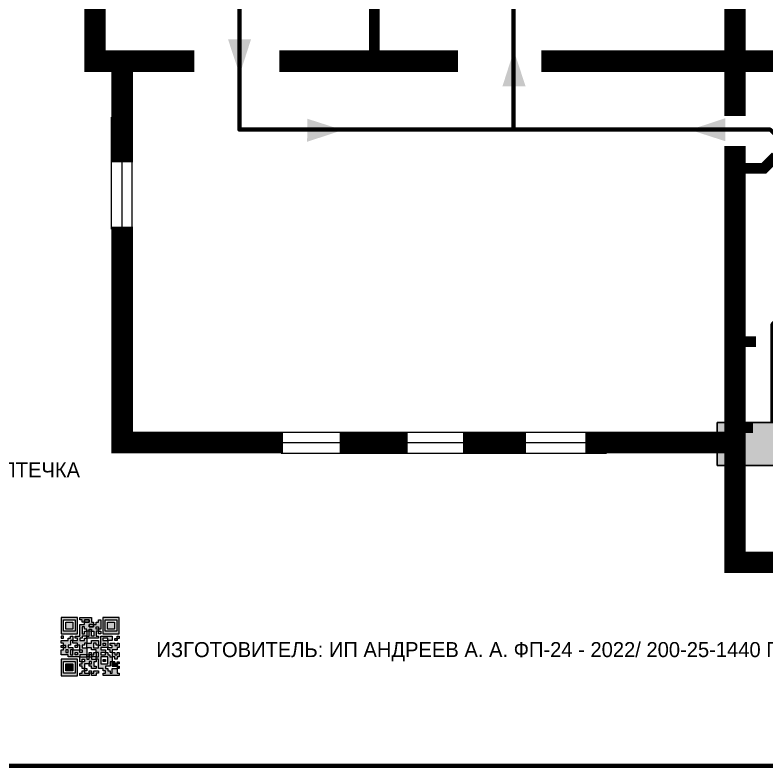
# Model space of a CAD drawing. Header units: millimetres. Extents: x 13810 to 67229, y 12374 to 21950.
# Drawn here: x 24300.7 to 24440.5, y 20267 to 20406.5 of the extents above; entities that cross this region are included whole.
import ezdxf

# ---------------------------------------------------------------- set-up
doc = ezdxf.new("R2010")
doc.units = ezdxf.units.MM
doc.layers.add('План_Штампы', color=7, linetype='Continuous')
doc.styles.add('обычный', font='arial.ttf')

# ---------------------------------------------------------------- blocks, each defined once
blk = doc.blocks.new('QR')
at = {"lineweight": 0}
h = blk.add_hatch(color=256, dxfattribs=at)
h.dxf.hatch_style = 1
h.paths.add_polyline_path([(9241.16, 2687.38), (9242.01, 2687.38), (9242.01, 2687.83), (9241.59, 2687.83), (9241.59, 2688.68), (9239.45, 2688.68), (9239.45, 2688.25), (9239.86, 2688.25), (9239.86, 2687.83), (9240.29, 2687.83), (9240.29, 2688.25), (9241.16, 2688.25), (9241.16, 2687.83), (9240.29, 2687.83), (9240.29, 2687.38), (9239.45, 2687.38), (9239.45, 2685.22), (9238.57, 2685.22), (9238.57, 2684.8), (9239.02, 2684.8), (9239.02, 2684.37), (9238.13, 2684.37), (9238.13, 2683.92), (9239.02, 2683.92), (9239.02, 2683.5), (9239.44, 2683.5), (9239.44, 2682.64), (9239.87, 2682.64), (9239.87, 2682.18), (9239.44, 2682.18), (9239.44, 2682.64), (9238.13, 2682.64), (9238.13, 2681.76), (9237.71, 2681.76), (9237.71, 2682.64), (9238.13, 2682.64), (9238.13, 2683.07), (9237.27, 2683.07), (9237.27, 2683.51), (9237.71, 2683.51), (9237.71, 2684.37), (9238.13, 2684.37), (9238.13, 2685.22), (9237.71, 2685.22), (9237.71, 2684.8), (9237.28, 2684.8), (9237.28, 2684.38), (9235.98, 2684.38), (9235.98, 2683.92), (9236.4, 2683.92), (9236.4, 2683.49), (9236.84, 2683.49), (9236.84, 2683.07), (9236.4, 2683.07), (9236.4, 2682.64), (9235.98, 2682.64), (9235.98, 2681.76), (9237.29, 2681.76), (9237.29, 2681.33), (9239.43, 2681.33), (9239.43, 2681.76), (9240.74, 2681.76), (9240.74, 2683.05), (9239.87, 2683.05), (9239.87, 2683.5), (9240.29, 2683.5), (9240.29, 2683.91), (9240.74, 2683.91), (9240.74, 2684.81), (9240.29, 2684.81), (9240.29, 2684.79), (9240.29, 2684.37), (9239.45, 2684.37), (9239.45, 2684.8), (9239.87, 2684.8), (9239.87, 2685.21), (9240.74, 2685.21), (9240.74, 2686.1), (9240.29, 2686.1), (9240.29, 2685.64), (9239.86, 2685.64), (9239.86, 2686.95), (9240.29, 2686.95), (9240.29, 2686.52), (9240.74, 2686.52), (9240.74, 2686.1), (9241.16, 2686.1), (9241.16, 2686.53), (9241.59, 2686.53), (9241.59, 2686.1), (9242.02, 2686.1), (9242.02, 2685.21), (9241.59, 2685.21), (9241.59, 2686.1), (9241.16, 2686.1), (9241.16, 2685.21), (9240.74, 2685.21), (9240.74, 2684.81), (9242.89, 2684.81), (9242.89, 2685.22), (9242.47, 2685.22), (9242.47, 2686.11), (9242.89, 2686.11), (9242.89, 2686.52), (9242.46, 2686.52), (9242.46, 2686.95), (9242.89, 2686.95), (9242.89, 2686.52), (9243.32, 2686.52), (9243.32, 2688.26), (9242.9, 2688.26), (9242.9, 2687.83), (9242.47, 2687.83), (9242.47, 2687.38), (9242.01, 2687.38), (9242.01, 2686.94), (9241.16, 2686.94)])
h.paths.add_polyline_path([(9239.02, 2682.18), (9239.02, 2681.76), (9238.54, 2681.76), (9238.54, 2682.18)], flags=16)
h.paths.add_polyline_path([(9237.27, 2682.65), (9237.27, 2682.19), (9236.83, 2682.19), (9236.83, 2682.65)], flags=16)
h = blk.add_hatch(color=256, dxfattribs=at)
h.dxf.hatch_style = 1
h.paths.add_polyline_path([(9238.15, 2687.83), (9236.83, 2687.83), (9236.83, 2686.52), (9238.15, 2686.52)], flags=0)
h.paths.add_polyline_path([(9239.01, 2685.65), (9239.01, 2688.68), (9235.98, 2688.68), (9235.98, 2685.65)])
h.paths.add_polyline_path([(9236.41, 2686.1), (9236.41, 2688.26), (9238.56, 2688.26), (9238.56, 2686.1)], flags=16)
h.paths.add_polyline_path([(9236.83, 2686.52), (9236.83, 2687.83), (9238.15, 2687.83), (9238.15, 2686.52)], flags=0)
h = blk.add_hatch(color=256, dxfattribs=at)
h.dxf.hatch_style = 1
h.paths.add_polyline_path([(9238.15, 2686.52), (9238.15, 2687.83), (9236.83, 2687.83), (9236.83, 2686.52)])
h.paths.add_polyline_path([(9245.91, 2686.52), (9245.91, 2687.83), (9244.59, 2687.83), (9244.59, 2686.52)], flags=0)
h.paths.add_polyline_path([(9246.77, 2685.65), (9246.77, 2688.68), (9243.74, 2688.68), (9243.74, 2685.65)])
h.paths.add_polyline_path([(9244.17, 2686.1), (9244.17, 2688.26), (9246.32, 2688.26), (9246.32, 2686.1)], flags=16)
h.paths.add_polyline_path([(9244.59, 2686.52), (9244.59, 2687.83), (9245.91, 2687.83), (9245.91, 2686.52)], flags=0)
h = blk.add_hatch(color=256, dxfattribs=at)
h.dxf.hatch_style = 1
h.paths.add_polyline_path([(9240.75, 2681.76), (9240.75, 2681.35), (9241.17, 2681.35), (9241.17, 2681.76)])
h.paths.add_polyline_path([(9241.6, 2682.18), (9241.17, 2682.18), (9241.17, 2681.76), (9241.6, 2681.76)])
h.paths.add_polyline_path([(9242.47, 2681.34), (9242.47, 2682.19), (9242.02, 2682.19), (9242.02, 2681.76), (9241.6, 2681.76), (9241.6, 2681.34)])
h.paths.add_polyline_path([(9239.87, 2678.3), (9239.44, 2678.3), (9239.44, 2677.89), (9241.17, 2677.89), (9241.17, 2678.3), (9240.28, 2678.3), (9240.28, 2678.73), (9239.87, 2678.73)])
h.paths.add_polyline_path([(9240.75, 2678.73), (9240.75, 2679.19), (9240.28, 2679.19), (9240.28, 2678.73)])
h.paths.add_polyline_path([(9241.6, 2678.73), (9241.17, 2678.73), (9241.17, 2678.3), (9241.6, 2678.3)])
h.paths.add_polyline_path([(9242.02, 2678.3), (9241.6, 2678.3), (9241.6, 2677.89), (9242.48, 2677.89), (9242.48, 2678.31), (9242.9, 2678.31), (9242.9, 2678.73), (9242.02, 2678.73)])
h.paths.add_polyline_path([(9246.36, 2684.37), (9246.36, 2684.79), (9245.93, 2684.79), (9245.93, 2684.37)])
h.paths.add_polyline_path([(9246.78, 2685.2), (9246.36, 2685.2), (9246.36, 2684.79), (9246.78, 2684.79)])
h.paths.add_polyline_path([(9245.91, 2687.83), (9244.59, 2687.83), (9244.59, 2686.52), (9245.91, 2686.52)])
h = blk.add_hatch(color=256, dxfattribs=at)
h.dxf.hatch_style = 1
h.paths.add_polyline_path([(9243.32, 2686.11), (9242.89, 2686.11), (9242.89, 2685.64), (9243.32, 2685.64)])
h.paths.add_polyline_path([(9239.02, 2683.07), (9239.02, 2683.5), (9238.56, 2683.5), (9238.56, 2683.07)])
h.paths.add_polyline_path([(9236.4, 2684.8), (9236.4, 2685.22), (9235.98, 2685.22), (9235.98, 2684.8)])
h.paths.add_polyline_path([(9236.4, 2683.07), (9236.4, 2683.49), (9235.98, 2683.49), (9235.98, 2683.07)])
h = blk.add_hatch(color=256, dxfattribs=at)
h.dxf.hatch_style = 1
h.paths.add_polyline_path([(9243.32, 2682.64), (9243.32, 2683.07), (9244.62, 2683.07), (9244.62, 2684.37), (9243.74, 2684.37), (9243.74, 2684.8), (9244.62, 2684.8), (9244.62, 2684.37), (9245.48, 2684.37), (9245.48, 2685.22), (9243.32, 2685.22), (9243.32, 2683.5), (9242.89, 2683.5), (9242.89, 2683.06), (9242.01, 2683.06), (9242.01, 2683.91), (9242.47, 2683.91), (9242.47, 2683.5), (9242.89, 2683.5), (9242.89, 2684.38), (9241.59, 2684.38), (9241.59, 2683.91), (9240.74, 2683.91), (9240.74, 2683.05), (9241.59, 2683.05), (9241.59, 2682.64), (9242.47, 2682.64), (9242.47, 2682.19), (9242.91, 2682.19), (9242.91, 2681.34), (9242.48, 2681.34), (9242.48, 2680.91), (9242.91, 2680.91), (9242.91, 2679.17), (9243.75, 2679.17), (9243.75, 2678.73), (9244.2, 2678.73), (9244.2, 2678.3), (9243.75, 2678.3), (9243.75, 2677.88), (9246.78, 2677.88), (9246.78, 2678.3), (9246.35, 2678.3), (9246.35, 2679.19), (9245.48, 2679.19), (9245.48, 2678.31), (9245.05, 2678.31), (9245.05, 2678.73), (9244.62, 2678.73), (9244.62, 2679.19), (9244.2, 2679.19), (9244.2, 2679.61), (9245.05, 2679.61), (9245.05, 2680.46), (9245.48, 2680.46), (9245.48, 2681.34), (9245.04, 2681.34), (9245.04, 2681.76), (9244.63, 2681.76), (9244.63, 2682.19), (9244.21, 2682.19), (9244.21, 2681.76), (9243.32, 2681.76), (9243.32, 2682.19), (9244.21, 2682.19), (9244.21, 2682.64)])
h.paths.add_polyline_path([(9243.75, 2683.49), (9243.75, 2683.92), (9244.21, 2683.92), (9244.21, 2683.49)], flags=16)
h.paths.add_polyline_path([(9243.32, 2681.34), (9244.63, 2681.34), (9244.63, 2680.04), (9243.32, 2680.04)], flags=16)
h.paths.add_polyline_path([(9243.76, 2680.89), (9244.18, 2680.89), (9244.18, 2680.48), (9243.76, 2680.48)], flags=0)
h = blk.add_hatch(color=256, dxfattribs=at)
h.dxf.hatch_style = 1
h.paths.add_polyline_path([(9246.36, 2683.07), (9246.78, 2683.07), (9246.78, 2683.92), (9246.36, 2683.92), (9246.36, 2683.49), (9245.92, 2683.49), (9245.92, 2683.92), (9245.06, 2683.92), (9245.06, 2683.49), (9245.48, 2683.49), (9245.48, 2683.07), (9244.62, 2683.07), (9244.62, 2682.65), (9245.05, 2682.65), (9245.05, 2682.18), (9245.48, 2682.18), (9245.48, 2682.65), (9246.36, 2682.65)])
h.paths.add_polyline_path([(9246.78, 2682.18), (9246.36, 2682.18), (9246.36, 2681.75), (9245.92, 2681.75), (9245.92, 2682.18), (9245.48, 2682.18), (9245.48, 2681.34), (9245.48, 2681.34), (9245.94, 2681.34), (9245.94, 2680.91), (9246.36, 2680.91), (9246.36, 2681.34), (9246.78, 2681.34)])
h = blk.add_hatch(color=256, dxfattribs=at)
h.dxf.hatch_style = 1
h.paths.add_polyline_path([(9242.02, 2680.46), (9242.48, 2680.46), (9242.48, 2680.91), (9241.58, 2680.91), (9241.58, 2681.35), (9241.17, 2681.35), (9241.17, 2680.91), (9240.75, 2680.91), (9240.75, 2681.33), (9239.43, 2681.33), (9239.43, 2680.46), (9239.86, 2680.46), (9239.86, 2680.92), (9240.3, 2680.92), (9240.3, 2680.46), (9239.86, 2680.46), (9239.86, 2680.04), (9239.44, 2680.04), (9239.44, 2679.62), (9239.86, 2679.62), (9239.86, 2679.19), (9240.29, 2679.19), (9240.29, 2680.03), (9241.18, 2680.03), (9241.18, 2680.47), (9241.6, 2680.47), (9241.6, 2680.03), (9241.18, 2680.03), (9241.18, 2679.61), (9241.6, 2679.61), (9241.6, 2679.19), (9242.47, 2679.19), (9242.47, 2679.6), (9242.02, 2679.6)])
h = blk.add_hatch(color=256, dxfattribs=at)
h.dxf.hatch_style = 1
h.paths.add_polyline_path([(9235.98, 2680.9), (9235.98, 2677.86), (9239.02, 2677.86), (9239.02, 2680.9)])
h.paths.add_polyline_path([(9238.57, 2680.48), (9238.57, 2678.32), (9236.41, 2678.32), (9236.41, 2680.48)], flags=16)
h.paths.add_polyline_path([(9238.15, 2680.05), (9238.15, 2678.74), (9236.83, 2678.74), (9236.83, 2680.05)], flags=0)
h = blk.add_hatch(color=256, dxfattribs=at)
h.dxf.hatch_style = 1
h.paths.add_polyline_path([(9238.15, 2680.05), (9236.83, 2680.05), (9236.83, 2678.74), (9238.15, 2678.74)])
h = blk.add_hatch(color=256, dxfattribs=at)
h.dxf.hatch_style = 1
h.paths.add_polyline_path([(9244.18, 2680.48), (9244.18, 2680.89), (9243.76, 2680.89), (9243.76, 2680.48)])
h = blk.add_hatch(color=256, dxfattribs=at)
h.dxf.hatch_style = 1
h.paths.add_polyline_path([(9245.93, 2680.04), (9245.93, 2680.46), (9245.48, 2680.46), (9245.48, 2679.62), (9246.35, 2679.62), (9246.35, 2680.04)])
h.paths.add_polyline_path([(9246.78, 2680.04), (9246.78, 2680.46), (9246.35, 2680.46), (9246.35, 2680.04)])
h.paths.add_polyline_path([(9246.78, 2679.18), (9246.78, 2679.62), (9246.35, 2679.62), (9246.35, 2679.18)])
for points in [[(9237.71, 2685.22), (9238.13, 2685.22), (9238.13, 2684.37), (9237.71, 2684.37), (9237.71, 2683.51), (9237.27, 2683.51), (9237.27, 2683.07), (9238.13, 2683.07), (9238.13, 2682.64), (9237.71, 2682.64), (9237.71, 2681.76), (9238.13, 2681.76), (9238.13, 2682.64), (9239.44, 2682.64), (9239.44, 2683.5), (9239.02, 2683.5), (9239.02, 2683.07), (9238.56, 2683.07), (9238.56, 2683.5), (9239.02, 2683.5), (9239.02, 2683.92), (9238.13, 2683.92), (9238.13, 2684.37), (9239.02, 2684.37), (9239.02, 2684.8), (9238.57, 2684.8), (9238.57, 2685.22), (9239.45, 2685.22), (9239.45, 2687.38), (9240.29, 2687.38), (9240.29, 2687.83), (9239.86, 2687.83), (9239.86, 2688.25), (9239.45, 2688.25), (9239.45, 2688.68), (9241.59, 2688.68), (9241.59, 2687.83), (9242.01, 2687.83), (9242.01, 2687.38), (9242.47, 2687.38), (9242.47, 2687.83), (9242.9, 2687.83), (9242.9, 2688.26), (9243.32, 2688.26), (9243.32, 2686.52), (9242.89, 2686.52), (9242.89, 2686.11), (9243.32, 2686.11), (9243.32, 2685.64), (9242.89, 2685.64), (9242.89, 2686.11), (9242.47, 2686.11), (9242.47, 2685.22), (9242.89, 2685.22), (9242.89, 2684.81), (9240.74, 2684.81), (9240.74, 2683.91), (9241.59, 2683.91), (9241.59, 2684.38), (9242.89, 2684.38), (9242.89, 2683.5), (9242.47, 2683.5), (9242.47, 2683.91), (9242.01, 2683.91), (9242.01, 2683.06), (9242.89, 2683.06), (9242.89, 2683.5), (9243.32, 2683.5), (9243.32, 2685.22), (9245.48, 2685.22), (9245.48, 2684.37), (9244.62, 2684.37), (9244.62, 2683.07), (9245.48, 2683.07), (9245.48, 2683.49), (9245.06, 2683.49), (9245.06, 2683.92), (9245.92, 2683.92), (9245.92, 2683.49), (9246.36, 2683.49), (9246.36, 2683.92), (9246.78, 2683.92), (9246.78, 2683.07), (9246.36, 2683.07), (9246.36, 2682.65), (9245.48, 2682.65), (9245.48, 2682.18), (9245.92, 2682.18), (9245.92, 2681.75), (9246.36, 2681.75), (9246.36, 2682.18), (9246.78, 2682.18), (9246.78, 2681.34), (9246.36, 2681.34), (9246.36, 2680.91), (9245.94, 2680.91), (9245.94, 2681.34), (9245.48, 2681.34), (9245.48, 2680.46), (9245.93, 2680.46), (9245.93, 2680.04), (9246.35, 2680.04), (9246.35, 2680.46), (9246.78, 2680.46), (9246.78, 2680.04), (9246.78, 2680.04), (9246.35, 2680.04), (9246.35, 2679.62), (9246.78, 2679.62), (9246.78, 2679.18), (9246.35, 2679.18), (9246.35, 2678.3), (9246.78, 2678.3), (9246.78, 2677.88), (9243.75, 2677.88), (9243.75, 2678.3), (9244.2, 2678.3), (9244.2, 2678.73), (9243.75, 2678.73), (9243.75, 2679.17), (9242.91, 2679.17), (9242.91, 2680.91), (9242.48, 2680.91), (9242.48, 2680.46), (9242.02, 2680.46), (9242.02, 2679.6), (9242.47, 2679.6), (9242.47, 2679.19), (9241.6, 2679.19), (9241.6, 2679.61), (9241.18, 2679.61), (9241.18, 2680.03), (9240.29, 2680.03), (9240.29, 2679.19), (9240.75, 2679.19), (9240.75, 2678.73), (9240.28, 2678.73), (9240.28, 2678.3), (9241.17, 2678.3), (9241.17, 2678.73), (9241.6, 2678.73), (9241.6, 2678.3), (9242.02, 2678.3), (9242.02, 2678.73), (9242.9, 2678.73), (9242.9, 2678.31), (9242.48, 2678.31), (9242.48, 2677.89), (9241.6, 2677.89), (9241.6, 2678.3), (9241.17, 2678.3), (9241.17, 2677.89), (9239.44, 2677.89), (9239.44, 2678.3), (9239.87, 2678.3), (9239.87, 2678.73), (9240.28, 2678.73), (9240.28, 2679.19), (9240.29, 2679.19), (9239.86, 2679.19), (9239.86, 2679.62), (9239.44, 2679.62), (9239.44, 2680.04), (9239.86, 2680.04), (9239.86, 2680.46), (9239.43, 2680.46), (9239.43, 2681.33), (9237.29, 2681.33), (9237.29, 2681.76), (9235.98, 2681.76), (9235.98, 2682.64), (9236.4, 2682.64), (9236.4, 2683.07), (9235.98, 2683.07), (9235.98, 2683.49), (9236.4, 2683.49), (9236.4, 2683.92), (9235.98, 2683.92), (9235.98, 2684.38), (9237.28, 2684.38), (9237.28, 2684.8), (9237.71, 2684.8), (9237.71, 2685.22), (9237.92, 2685.22)], [(9240.74, 2686.1), (9240.74, 2686.52), (9240.29, 2686.52), (9240.29, 2686.95), (9239.86, 2686.95), (9239.86, 2685.64), (9240.29, 2685.64), (9240.29, 2686.1), (9240.74, 2686.1), (9240.74, 2686.52)], [(9240.74, 2685.21), (9239.87, 2685.21), (9239.87, 2684.8), (9239.45, 2684.8), (9239.45, 2684.37), (9240.29, 2684.37), (9240.29, 2684.79), (9240.29, 2684.81), (9240.74, 2684.81), (9240.74, 2685.21), (9239.87, 2685.21)], [(9244.62, 2684.37), (9244.62, 2684.8), (9243.74, 2684.8), (9243.74, 2684.37), (9244.62, 2684.37)], [(9240.74, 2683.05), (9240.74, 2681.76), (9239.43, 2681.76), (9239.43, 2681.33), (9240.75, 2681.33), (9240.75, 2681.35), (9240.75, 2680.91), (9241.17, 2680.91), (9241.17, 2681.35), (9241.58, 2681.35), (9241.58, 2680.91), (9242.48, 2680.91), (9242.48, 2681.34), (9242.91, 2681.34), (9242.91, 2682.19), (9242.47, 2682.19), (9242.47, 2682.64), (9241.59, 2682.64), (9241.59, 2683.05), (9240.74, 2683.05)], [(9240.74, 2683.91), (9240.29, 2683.91), (9240.29, 2683.5), (9239.87, 2683.5), (9239.87, 2683.05), (9240.74, 2683.05), (9240.74, 2683.91)], [(9244.62, 2683.07), (9243.32, 2683.07), (9243.32, 2682.64), (9244.21, 2682.64), (9244.21, 2682.19), (9243.32, 2682.19), (9243.32, 2681.76), (9244.21, 2681.76), (9244.21, 2682.19), (9244.63, 2682.19), (9244.63, 2681.76), (9245.04, 2681.76), (9245.04, 2681.34), (9245.48, 2681.34)], [(9245.48, 2682.18), (9245.05, 2682.18), (9245.05, 2682.65), (9244.62, 2682.65), (9244.62, 2683.07)], [(9241.6, 2681.76), (9242.02, 2681.76), (9242.02, 2682.19), (9242.47, 2682.19), (9242.47, 2681.34), (9241.6, 2681.34), (9241.6, 2681.76)], [(9245.48, 2682.18), (9245.48, 2681.34)], [(9239.86, 2680.46), (9239.86, 2680.92), (9240.3, 2680.92), (9240.3, 2680.46), (9239.86, 2680.46)], [(9245.48, 2680.46), (9245.05, 2680.46), (9245.05, 2679.61), (9244.2, 2679.61), (9244.2, 2679.19), (9244.62, 2679.19), (9244.62, 2678.73), (9245.05, 2678.73), (9245.05, 2678.31), (9245.48, 2678.31), (9245.48, 2679.19), (9246.35, 2679.19), (9246.35, 2679.07)], [(9246.35, 2679.62), (9245.48, 2679.62), (9245.48, 2680.46)], [(9245.48, 2680.46), (9245.48, 2679.62), (9246.35, 2679.62), (9246.35, 2680.04), (9245.93, 2680.04), (9245.93, 2680.46), (9245.48, 2680.46), (9245.48, 2679.62)], [(9246.35, 2679.62), (9246.35, 2679.18)]]:
    blk.add_lwpolyline(points, dxfattribs=at)
for points in [[(9235.98, 2685.65), (9239.01, 2685.65), (9239.01, 2688.68), (9235.98, 2688.68)], [(9236.41, 2688.26), (9238.56, 2688.26), (9238.56, 2686.1), (9236.41, 2686.1)], [(9240.29, 2687.83), (9241.16, 2687.83), (9241.16, 2688.25), (9240.29, 2688.25)], [(9240.29, 2688.25), (9241.16, 2688.25), (9241.16, 2687.83), (9240.29, 2687.83)], [(9243.74, 2685.65), (9246.77, 2685.65), (9246.77, 2688.68), (9243.74, 2688.68)], [(9244.17, 2688.26), (9246.32, 2688.26), (9246.32, 2686.1), (9244.17, 2686.1)], [(9236.83, 2687.83), (9238.15, 2687.83), (9238.15, 2686.52), (9236.83, 2686.52)], [(9242.01, 2687.38), (9241.16, 2687.38), (9241.16, 2686.94), (9242.01, 2686.94)], [(9241.16, 2687.38), (9242.01, 2687.38), (9242.01, 2686.94), (9241.16, 2686.94)], [(9242.89, 2686.52), (9242.46, 2686.52), (9242.46, 2686.95), (9242.89, 2686.95)], [(9244.59, 2687.83), (9245.91, 2687.83), (9245.91, 2686.52), (9244.59, 2686.52)], [(9241.16, 2686.1), (9240.74, 2686.1), (9240.74, 2685.21), (9241.16, 2685.21)], [(9241.16, 2686.53), (9241.59, 2686.53), (9241.59, 2686.1), (9241.16, 2686.1)], [(9241.59, 2686.1), (9242.02, 2686.1), (9242.02, 2685.21), (9241.59, 2685.21)], [(9235.98, 2684.8), (9236.4, 2684.8), (9236.4, 2685.22), (9235.98, 2685.22)], [(9245.93, 2684.79), (9246.36, 2684.79), (9246.36, 2684.37), (9245.93, 2684.37)], [(9246.36, 2685.2), (9246.78, 2685.2), (9246.78, 2684.79), (9246.36, 2684.79)], [(9236.4, 2683.07), (9236.84, 2683.07), (9236.84, 2683.49), (9236.4, 2683.49)], [(9236.83, 2682.19), (9237.27, 2682.19), (9237.27, 2682.65), (9236.83, 2682.65)], [(9239.44, 2682.64), (9239.87, 2682.64), (9239.87, 2682.18), (9239.44, 2682.18)], [(9243.75, 2683.92), (9244.21, 2683.92), (9244.21, 2683.49), (9243.75, 2683.49)], [(9238.54, 2682.18), (9239.02, 2682.18), (9239.02, 2681.76), (9238.54, 2681.76)], [(9240.75, 2681.76), (9241.17, 2681.76), (9241.17, 2681.35), (9240.75, 2681.35)], [(9241.17, 2682.18), (9241.6, 2682.18), (9241.6, 2681.76), (9241.17, 2681.76)], [(9243.32, 2680.04), (9244.63, 2680.04), (9244.63, 2681.34), (9243.32, 2681.34)], [(9235.98, 2677.86), (9239.02, 2677.86), (9239.02, 2680.9), (9235.98, 2680.9)], [(9236.41, 2680.48), (9238.57, 2680.48), (9238.57, 2678.32), (9236.41, 2678.32)], [(9236.83, 2680.05), (9238.15, 2680.05), (9238.15, 2678.74), (9236.83, 2678.74)], [(9241.18, 2680.03), (9241.6, 2680.03), (9241.6, 2680.47), (9241.18, 2680.47)], [(9243.76, 2680.89), (9244.18, 2680.89), (9244.18, 2680.48), (9243.76, 2680.48)]]:
    blk.add_lwpolyline(points, close=True, dxfattribs=at)
blk = doc.blocks.new('A$C7B4425F7')
at = {"true_color": 0xffffff}
blk.add_hatch(color=7, dxfattribs=at).paths.add_polyline_path([(0, 0), (-16, 0), (-16, -8), (0, -8)])
h = blk.add_hatch(color=126)
h.paths.add_polyline_path([(-0.2, -0.2), (-15.8, -0.2), (-15.8, -7.8), (-0.2, -7.8)])
h.paths.add_polyline_path([(-11.76, -2.03), (-11.76, -3.66), (-11.17, -3.66, -0.568275), (-11.17, -6.18), (-12.58, -6.18), (-12.58, -2.03)], flags=16)
h.paths.add_polyline_path([(-13.33, -4.12, -0.495768), (-13.59, -6.18), (-15.03, -6.18), (-15.03, -2.03), (-13.59, -2.03, -0.487973)], flags=16)
h.paths.add_polyline_path([(-10.25, -2.03), (-9.48, -2.03), (-9.48, -6.18), (-10.25, -6.18)], flags=16)
h.paths.add_polyline_path([(-13.84, -3.69), (-14.24, -3.69), (-14.24, -3.03), (-13.9, -3.03, -0.692621)], flags=0)
h.paths.add_polyline_path([(-9.15, -2.03), (-8.4, -2.03), (-8.04, -3.07), (-7.68, -2.03), (-6.93, -2.03), (-7.64, -4.1), (-6.93, -6.18), (-7.68, -6.18), (-8.04, -5.14), (-8.4, -6.18), (-9.15, -6.18), (-8.44, -4.1)], flags=16)
h.paths.add_polyline_path([(-11.76, -4.46), (-11.42, -4.46, -0.692621), (-11.36, -5.12), (-11.76, -5.12)], flags=0)
h.paths.add_polyline_path([(-13.9, -5.2), (-14.24, -5.2), (-14.24, -4.55), (-13.84, -4.55, -0.708038)], flags=0)
edge = h.paths.add_edge_path(flags=16)
edge.add_ellipse((-5.51, -4.08), major_axis=(0, 2.05), ratio=0.586184, start_angle=0, end_angle=360)
edge = h.paths.add_edge_path(flags=0)
edge.add_ellipse((-5.51, -4.08), major_axis=(0, 1.14), ratio=0.454828, start_angle=0, end_angle=360)
h.paths.add_polyline_path([(-4.13, -4.96, 0.377264), (-3.48, -4.52, 0.0555), (-3.16, -2.03), (-1.66, -2.03), (-1.66, -4.96), (-0.96, -4.96), (-0.96, -7.01), (-1.75, -7.01), (-1.75, -6.18), (-3.3, -6.18), (-3.3, -7.02), (-4.13, -7.02)], flags=16)
h.paths.add_polyline_path([(-2.73, -2.91), (-2.28, -2.91), (-2.28, -4.96), (-3.05, -4.96, 0.079136)], flags=0)
at = {"color": 126}
blk.add_lwpolyline([(-16, -8), (0, -8), (0, 0), (-16, 0)], close=True, dxfattribs=at)

msp = doc.modelspace()

# ---------------------------------------------------------------- linework, layer by layer
at = {"color": 2, "lineweight": 100}
for points in [[(24287.54, 20661.98), (24887.54, 20661.98), (24887.54, 20266.98), (24287.54, 20266.98)], [(24287.54, 20266.98), (24887.54, 20266.98), (24887.54, 19871.98), (24287.54, 19871.98)]]:
    msp.add_lwpolyline(points, close=True, dxfattribs=at)
at = {"lineweight": 0}
for points, const_width in [([(24367.5, 20520.29), (24367.5, 20398.57)], 2), ([(24315.55, 20408.37), (24315.55, 20397.91), (24334.05, 20397.91)], 4), ([(24434.55, 20397.91), (24434.55, 20408.51)], 4), ([(24320.61, 20397.91), (24320.61, 20379.15)], 4), ([(24349.84, 20397.91), (24383.03, 20397.91)], 4), ([(24398.56, 20397.91), (24654.93, 20397.91)], 4), ([(24434.55, 20397.91), (24434.55, 20387.75)], 4), ([(24434.55, 20327.06), (24434.55, 20382.16)], 4), ([(24320.61, 20367.15), (24320.61, 20327.06), (24350.48, 20327.06)], 4), ([(24435.19, 20345.79), (24438.44, 20345.79)], 2), ([(24434.88, 20329.82), (24437.91, 20329.82)], 2), ([(24361.05, 20327.06), (24373.68, 20327.06)], 4), ([(24383.99, 20327.06), (24395.71, 20327.06)], 4), ([(24406.72, 20327.06), (24434.55, 20327.06), (24434.55, 20304.8), (24443.17, 20304.8)], 4)]:
    msp.add_lwpolyline(points, dxfattribs=dict(at, const_width=const_width))
at = {"color": 126, "lineweight": 100, "true_color": 0x008754}
for points in [[(24393.34, 20413.58), (24393.34, 20385.22), (24342.4, 20385.22), (24342.4, 20417.56)], [(24393.34, 20385.22), (24441.08, 20385.22), (24446.13, 20380.18), (24446.13, 20354.01), (24441.52, 20349.03), (24441.52, 20330.78)]]:
    msp.add_lwpolyline(points, dxfattribs=at)
at = {"lineweight": 0}
for points in [[(24318.64, 20366.72), (24318.64, 20387.51)], [(24320.61, 20367.15), (24320.61, 20387.93)], [(24320.61, 20367.15), (24320.61, 20387.93)], [(24322.48, 20366.64), (24322.48, 20387.43)], [(24350.35, 20328.99), (24410.85, 20328.99)], [(24350.48, 20327.06), (24410.98, 20327.06)], [(24350.17, 20325.11), (24410.68, 20325.11)]]:
    msp.add_lwpolyline(points, dxfattribs=at)
at = {"lineweight": 0, "const_width": 2, "elevation": 2}
msp.add_lwpolyline([(24434.45, 20377.99), (24439.88, 20377.99), (24442.13, 20380.26)], dxfattribs=at)
at = {"layer": 'План_Штампы', "color": 126, "true_color": 0x008754}
for points in [[(24340.28, 20402), (24344.57, 20401.99), (24342.45, 20395.41)], [(24395.61, 20393.26), (24391.31, 20393.27), (24393.43, 20399.85)], [(24355, 20382.94), (24355.01, 20387.23), (24361.6, 20385.11)], [(24432.77, 20387.33), (24432.76, 20383.04), (24426.17, 20385.16)]]:
    msp.add_solid(points, dxfattribs=at)

# ---------------------------------------------------------------- block references
at = {"color": 22, "lineweight": 100, "true_color": 0xbb1e10}
msp.add_blockref('QR', (15073.3, 17605.89), dxfattribs=at)
at = {"layer": 'План_Штампы'}
msp.add_blockref('A$C7B4425F7', (24447.25, 20330.78), dxfattribs=at)

# ---------------------------------------------------------------- texts
at = {"lineweight": 0, "char_height": 2.8, "attachment_point": 5, "style": 'обычный'}
for s, insert, width in [('\\pi-8.4,l8.4,t8.4;{\\fProxima Nova Rg|b0|i0|c204|p2;АПТЕЧКА\\H1.1667x; }', (24304.2, 20321.99), 126.6484), ('\\pi-8.4,l8.4,t8.4;{\\fProxima Nova Rg|b0|i0|c204|p2;ИЗГОТОВИТЕЛЬ: ИП АНДРЕЕВ А. А.\\fProxima Nova Rg|b0|i0|c0|p2; \\fProxima Nova Rg|b0|i0|c204|p2;ФП-24 - 2022/ 200-25-1440 ГОСТ 34428-2018-Е\\H1.2266x; }', (24401.02, 20288.19), 191.3484)]:
    msp.add_mtext(s, dxfattribs=dict(at, insert=insert, width=width))

doc.saveas('drawing.dxf')
